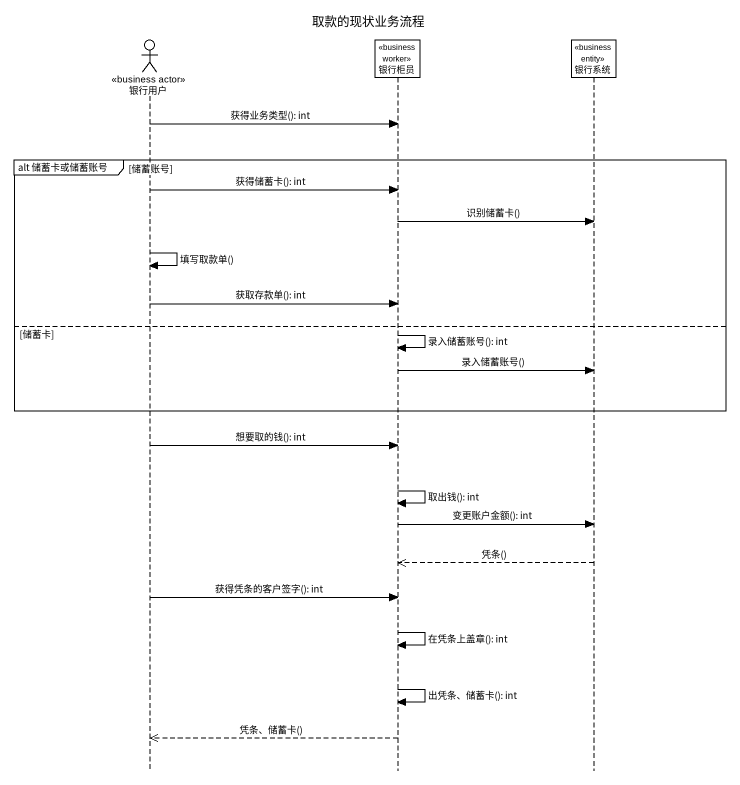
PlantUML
@startuml
title 取款的现状业务流程
hide footbox
actor 银行用户 <<business actor>>
participant 银行柜员 <<business worker>>
participant 银行系统 <<business entity>>

银行用户 -> 银行柜员 : 获得业务类型(): int
group alt 储蓄卡或储蓄账号 [储蓄账号]
  银行用户 -> 银行柜员 : 获得储蓄卡(): int
  银行柜员 -> 银行系统 : 识别储蓄卡()
  银行用户 -> 银行用户 : 填写取款单()
  银行用户 -> 银行柜员 : 获取存款单(): int
else 储蓄卡
  银行柜员 -> 银行柜员 : 录入储蓄账号(): int
  银行柜员 -> 银行系统 : 录入储蓄账号()
end
银行用户 -> 银行柜员 : 想要取的钱(): int
银行柜员 -> 银行柜员 : 取出钱(): int
银行柜员 -> 银行系统 : 变更账户金额(): int
银行系统 -->> 银行柜员 : 凭条()
银行用户 -> 银行柜员 : 获得凭条的客户签字(): int
银行柜员 -> 银行柜员 : 在凭条上盖章(): int
银行柜员 -> 银行柜员 : 出凭条、储蓄卡(): int
银行柜员 -->> 银行用户 : 凭条、储蓄卡()
@enduml
